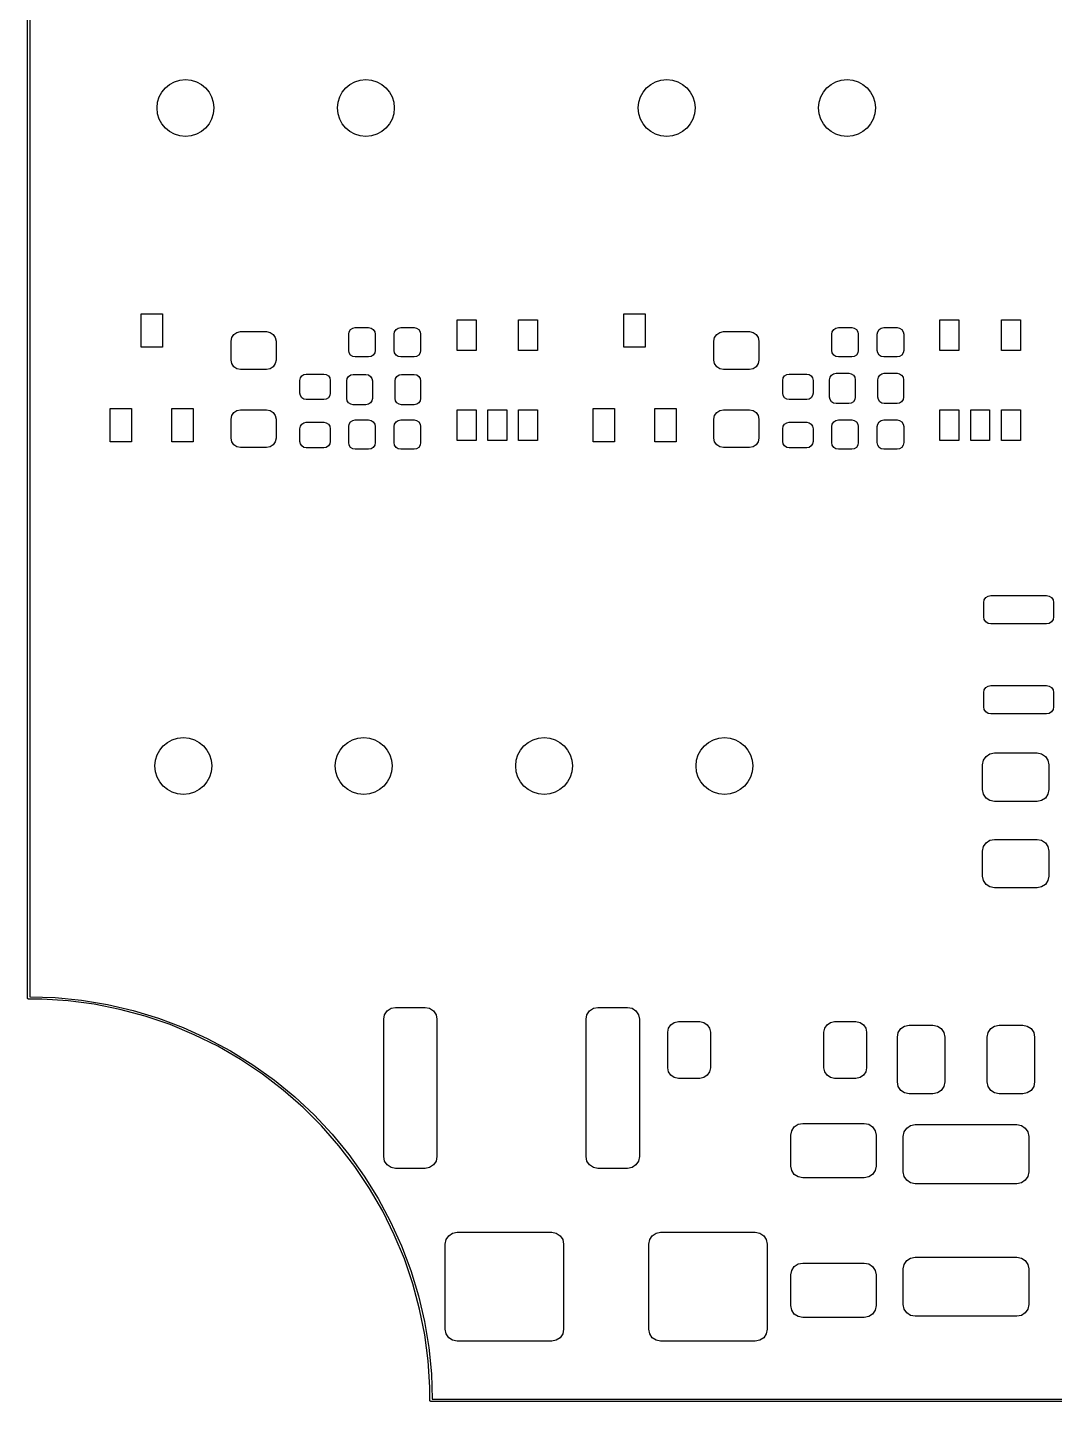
# Model space of a CAD drawing. Extents: x 89 to 178, y -115 to -57.
# Drawn here: x 88.97 to 110.67, y -115.02 to -86 of the extents above; entities that cross this region are included whole.
import ezdxf

# ---------------------------------------------------------------- set-up
doc = ezdxf.new("R2010")
doc.units = 0
doc.layers.add('BLACK', color=7, linetype='CONTINUOUS')

msp = doc.modelspace()

# ---------------------------------------------------------------- linework, layer by layer
at = {"layer": 'BLACK', "linetype": 'CONTINUOUS'}
for p, q in [((88.975, -106.5), (88.975, -65.5)), ((89.025, -65.524181), (89.025, -106.475818)), ((91.375, -92.75), (91.375, -92.05)), ((91.375, -92.05), (91.825, -92.05)), ((91.825, -92.05), (91.825, -92.75)), ((98.05, -92.825), (98.05, -92.175)), ((98.05, -92.175), (98.45, -92.175)), ((98.45, -92.175), (98.45, -92.825)), ((99.35, -92.825), (99.35, -92.175)), ((99.35, -92.175), (99.75, -92.175)), ((99.75, -92.175), (99.75, -92.825)), ((101.575, -92.75), (101.575, -92.05)), ((101.575, -92.05), (102.025, -92.05)), ((102.025, -92.05), (102.025, -92.75)), ((108.25, -92.825), (108.25, -92.175)), ((108.25, -92.175), (108.65, -92.175)), ((108.65, -92.175), (108.65, -92.825)), ((109.55, -92.825), (109.55, -92.175)), ((109.55, -92.175), (109.95, -92.175)), ((109.95, -92.175), (109.95, -92.825)), ((93.275, -92.625), (93.290224, -92.548463)), ((93.290224, -92.548463), (93.333579, -92.483579)), ((93.333579, -92.483579), (93.398463, -92.440224)), ((93.398463, -92.440224), (93.475, -92.425)), ((93.475, -92.425), (94.025, -92.425)), ((94.025, -92.425), (94.101537, -92.440224)), ((94.101537, -92.440224), (94.166421, -92.483579)), ((94.166421, -92.483579), (94.209776, -92.548463)), ((94.209776, -92.548463), (94.225, -92.625)), ((95.76, -92.48), (95.770657, -92.426424)), ((95.76, -92.82), (95.76, -92.48)), ((95.770657, -92.426424), (95.801005, -92.381005)), ((95.801005, -92.381005), (95.846424, -92.350657)), ((95.846424, -92.350657), (95.9, -92.34)), ((95.9, -92.34), (96.18, -92.34)), ((96.18, -92.34), (96.233576, -92.350657)), ((96.233576, -92.350657), (96.278995, -92.381005)), ((96.278995, -92.381005), (96.309343, -92.426424)), ((96.309343, -92.426424), (96.32, -92.48)), ((96.32, -92.48), (96.32, -92.82)), ((96.72, -92.48), (96.730657, -92.426424)), ((96.72, -92.82), (96.72, -92.48)), ((96.730657, -92.426424), (96.761005, -92.381005)), ((96.761005, -92.381005), (96.806424, -92.350657)), ((96.806424, -92.350657), (96.86, -92.34)), ((96.86, -92.34), (97.14, -92.34)), ((97.14, -92.34), (97.193576, -92.350657)), ((97.193576, -92.350657), (97.238995, -92.381005)), ((97.238995, -92.381005), (97.269343, -92.426424)), ((97.269343, -92.426424), (97.28, -92.48)), ((97.28, -92.48), (97.28, -92.82)), ((103.475, -92.625), (103.490224, -92.548463)), ((103.490224, -92.548463), (103.533579, -92.483579)), ((103.533579, -92.483579), (103.598463, -92.440224)), ((103.598463, -92.440224), (103.675, -92.425)), ((103.675, -92.425), (104.225, -92.425)), ((104.225, -92.425), (104.301537, -92.440224)), ((104.301537, -92.440224), (104.366421, -92.483579)), ((104.366421, -92.483579), (104.409776, -92.548463)), ((104.409776, -92.548463), (104.425, -92.625)), ((105.965, -92.48), (105.975657, -92.426424)), ((105.965, -92.82), (105.965, -92.48)), ((105.975657, -92.426424), (106.006005, -92.381005)), ((106.006005, -92.381005), (106.051424, -92.350657)), ((106.051424, -92.350657), (106.105, -92.34)), ((106.105, -92.34), (106.385, -92.34)), ((106.385, -92.34), (106.438576, -92.350657)), ((106.438576, -92.350657), (106.483995, -92.381005)), ((106.483995, -92.381005), (106.514343, -92.426424)), ((106.514343, -92.426424), (106.525, -92.48)), ((106.525, -92.48), (106.525, -92.82)), ((106.925, -92.48), (106.935657, -92.426424)), ((106.925, -92.82), (106.925, -92.48)), ((106.935657, -92.426424), (106.966005, -92.381005)), ((106.966005, -92.381005), (107.011424, -92.350657)), ((107.011424, -92.350657), (107.065, -92.34)), ((107.065, -92.34), (107.345, -92.34)), ((107.345, -92.34), (107.398576, -92.350657)), ((107.398576, -92.350657), (107.443995, -92.381005)), ((107.443995, -92.381005), (107.474343, -92.426424)), ((107.474343, -92.426424), (107.485, -92.48)), ((107.485, -92.48), (107.485, -92.82)), ((91.825, -92.75), (91.375, -92.75)), ((93.275, -93.025), (93.275, -92.625)), ((94.225, -92.625), (94.225, -93.025)), ((95.770657, -92.873576), (95.76, -92.82)), ((95.801005, -92.918995), (95.770657, -92.873576)), ((96.309343, -92.873576), (96.278995, -92.918995)), ((96.32, -92.82), (96.309343, -92.873576)), ((96.730657, -92.873576), (96.72, -92.82)), ((96.761005, -92.918995), (96.730657, -92.873576)), ((97.269343, -92.873576), (97.238995, -92.918995)), ((97.28, -92.82), (97.269343, -92.873576)), ((98.45, -92.825), (98.05, -92.825)), ((99.75, -92.825), (99.35, -92.825)), ((102.025, -92.75), (101.575, -92.75)), ((103.475, -93.025), (103.475, -92.625)), ((104.425, -92.625), (104.425, -93.025)), ((105.975657, -92.873576), (105.965, -92.82)), ((106.006005, -92.918995), (105.975657, -92.873576)), ((106.514343, -92.873576), (106.483995, -92.918995)), ((106.525, -92.82), (106.514343, -92.873576)), ((106.935657, -92.873576), (106.925, -92.82)), ((106.966005, -92.918995), (106.935657, -92.873576)), ((107.474343, -92.873576), (107.443995, -92.918995)), ((107.485, -92.82), (107.474343, -92.873576)), ((108.65, -92.825), (108.25, -92.825)), ((109.95, -92.825), (109.55, -92.825)), ((93.290224, -93.101537), (93.275, -93.025)), ((93.333579, -93.166421), (93.290224, -93.101537)), ((93.398463, -93.209776), (93.333579, -93.166421)), ((94.166421, -93.166421), (94.101537, -93.209776)), ((94.209776, -93.101537), (94.166421, -93.166421)), ((94.225, -93.025), (94.209776, -93.101537)), ((95.846424, -92.949343), (95.801005, -92.918995)), ((95.9, -92.96), (95.846424, -92.949343)), ((96.18, -92.96), (95.9, -92.96)), ((96.233576, -92.949343), (96.18, -92.96)), ((96.278995, -92.918995), (96.233576, -92.949343)), ((96.806424, -92.949343), (96.761005, -92.918995)), ((96.86, -92.96), (96.806424, -92.949343)), ((97.14, -92.96), (96.86, -92.96)), ((97.193576, -92.949343), (97.14, -92.96)), ((97.238995, -92.918995), (97.193576, -92.949343)), ((103.490224, -93.101537), (103.475, -93.025)), ((103.533579, -93.166421), (103.490224, -93.101537)), ((103.598463, -93.209776), (103.533579, -93.166421)), ((104.366421, -93.166421), (104.301537, -93.209776)), ((104.409776, -93.101537), (104.366421, -93.166421)), ((104.425, -93.025), (104.409776, -93.101537)), ((106.051424, -92.949343), (106.006005, -92.918995)), ((106.105, -92.96), (106.051424, -92.949343)), ((106.385, -92.96), (106.105, -92.96)), ((106.438576, -92.949343), (106.385, -92.96)), ((106.483995, -92.918995), (106.438576, -92.949343)), ((107.011424, -92.949343), (106.966005, -92.918995)), ((107.065, -92.96), (107.011424, -92.949343)), ((107.345, -92.96), (107.065, -92.96)), ((107.398576, -92.949343), (107.345, -92.96)), ((107.443995, -92.918995), (107.398576, -92.949343)), ((93.475, -93.225), (93.398463, -93.209776)), ((94.025, -93.225), (93.475, -93.225)), ((94.101537, -93.209776), (94.025, -93.225)), ((94.73, -93.455), (94.740276, -93.403338)), ((94.73, -93.725), (94.73, -93.455)), ((94.740276, -93.403338), (94.769541, -93.359541)), ((94.769541, -93.359541), (94.813338, -93.330276)), ((94.813338, -93.330276), (94.865, -93.32)), ((94.865, -93.32), (95.235, -93.32)), ((95.235, -93.32), (95.286662, -93.330276)), ((95.286662, -93.330276), (95.330459, -93.359541)), ((95.330459, -93.359541), (95.359724, -93.403338)), ((95.359724, -93.403338), (95.37, -93.455)), ((95.37, -93.455), (95.37, -93.725)), ((95.72, -93.465), (95.730276, -93.413338)), ((95.730276, -93.413338), (95.759541, -93.369541)), ((95.759541, -93.369541), (95.803338, -93.340276)), ((95.803338, -93.340276), (95.855, -93.33)), ((95.855, -93.33), (96.125, -93.33)), ((96.125, -93.33), (96.176662, -93.340276)), ((96.176662, -93.340276), (96.220459, -93.369541)), ((96.220459, -93.369541), (96.249724, -93.413338)), ((96.249724, -93.413338), (96.26, -93.465)), ((96.74, -93.465), (96.750276, -93.413338)), ((96.750276, -93.413338), (96.779541, -93.369541)), ((96.779541, -93.369541), (96.823338, -93.340276)), ((96.823338, -93.340276), (96.875, -93.33)), ((96.875, -93.33), (97.145, -93.33)), ((97.145, -93.33), (97.196662, -93.340276)), ((97.196662, -93.340276), (97.240459, -93.369541)), ((97.240459, -93.369541), (97.269724, -93.413338)), ((97.269724, -93.413338), (97.28, -93.465)), ((103.675, -93.225), (103.598463, -93.209776)), ((104.225, -93.225), (103.675, -93.225)), ((104.301537, -93.209776), (104.225, -93.225)), ((104.93, -93.455), (104.940276, -93.403338)), ((104.93, -93.725), (104.93, -93.455)), ((104.940276, -93.403338), (104.969541, -93.359541)), ((104.969541, -93.359541), (105.013338, -93.330276)), ((105.013338, -93.330276), (105.065, -93.32)), ((105.065, -93.32), (105.435, -93.32)), ((105.435, -93.32), (105.486662, -93.330276)), ((105.486662, -93.330276), (105.530459, -93.359541)), ((105.530459, -93.359541), (105.559724, -93.403338)), ((105.559724, -93.403338), (105.57, -93.455)), ((105.57, -93.455), (105.57, -93.725)), ((105.92, -93.44), (105.930276, -93.388338)), ((105.92, -93.81), (105.92, -93.44)), ((105.930276, -93.388338), (105.959541, -93.344541)), ((105.959541, -93.344541), (106.003338, -93.315276)), ((106.003338, -93.315276), (106.055, -93.305)), ((106.055, -93.305), (106.325, -93.305)), ((106.325, -93.305), (106.376662, -93.315276)), ((106.376662, -93.315276), (106.420459, -93.344541)), ((106.420459, -93.344541), (106.449724, -93.388338)), ((106.449724, -93.388338), (106.46, -93.44)), ((106.46, -93.44), (106.46, -93.81)), ((106.94, -93.44), (106.950276, -93.388338)), ((106.94, -93.81), (106.94, -93.44)), ((106.950276, -93.388338), (106.979541, -93.344541)), ((106.979541, -93.344541), (107.023338, -93.315276)), ((107.023338, -93.315276), (107.075, -93.305)), ((107.075, -93.305), (107.345, -93.305)), ((107.345, -93.305), (107.396662, -93.315276)), ((107.396662, -93.315276), (107.440459, -93.344541)), ((107.440459, -93.344541), (107.469724, -93.388338)), ((107.469724, -93.388338), (107.48, -93.44)), ((107.48, -93.44), (107.48, -93.81)), ((94.740276, -93.776662), (94.73, -93.725)), ((95.37, -93.725), (95.359724, -93.776662)), ((95.72, -93.835), (95.72, -93.465)), ((96.26, -93.465), (96.26, -93.835)), ((96.74, -93.835), (96.74, -93.465)), ((97.28, -93.465), (97.28, -93.835)), ((104.940276, -93.776662), (104.93, -93.725)), ((105.57, -93.725), (105.559724, -93.776662)), ((94.769541, -93.820459), (94.740276, -93.776662)), ((94.813338, -93.849724), (94.769541, -93.820459)), ((94.865, -93.86), (94.813338, -93.849724)), ((95.235, -93.86), (94.865, -93.86)), ((95.286662, -93.849724), (95.235, -93.86)), ((95.330459, -93.820459), (95.286662, -93.849724)), ((95.359724, -93.776662), (95.330459, -93.820459)), ((95.730276, -93.886662), (95.72, -93.835)), ((95.759541, -93.930459), (95.730276, -93.886662)), ((95.803338, -93.959724), (95.759541, -93.930459)), ((95.855, -93.97), (95.803338, -93.959724)), ((96.125, -93.97), (95.855, -93.97)), ((96.176662, -93.959724), (96.125, -93.97)), ((96.220459, -93.930459), (96.176662, -93.959724)), ((96.249724, -93.886662), (96.220459, -93.930459)), ((96.26, -93.835), (96.249724, -93.886662)), ((96.750276, -93.886662), (96.74, -93.835)), ((96.779541, -93.930459), (96.750276, -93.886662)), ((96.823338, -93.959724), (96.779541, -93.930459)), ((96.875, -93.97), (96.823338, -93.959724)), ((97.145, -93.97), (96.875, -93.97)), ((97.196662, -93.959724), (97.145, -93.97)), ((97.240459, -93.930459), (97.196662, -93.959724)), ((97.269724, -93.886662), (97.240459, -93.930459)), ((97.28, -93.835), (97.269724, -93.886662)), ((104.969541, -93.820459), (104.940276, -93.776662)), ((105.013338, -93.849724), (104.969541, -93.820459)), ((105.065, -93.86), (105.013338, -93.849724)), ((105.435, -93.86), (105.065, -93.86)), ((105.486662, -93.849724), (105.435, -93.86)), ((105.530459, -93.820459), (105.486662, -93.849724)), ((105.559724, -93.776662), (105.530459, -93.820459)), ((105.930276, -93.861662), (105.92, -93.81)), ((105.959541, -93.905459), (105.930276, -93.861662)), ((106.003338, -93.934724), (105.959541, -93.905459)), ((106.055, -93.945), (106.003338, -93.934724)), ((106.325, -93.945), (106.055, -93.945)), ((106.376662, -93.934724), (106.325, -93.945)), ((106.420459, -93.905459), (106.376662, -93.934724)), ((106.449724, -93.861662), (106.420459, -93.905459)), ((106.46, -93.81), (106.449724, -93.861662)), ((106.950276, -93.861662), (106.94, -93.81)), ((106.979541, -93.905459), (106.950276, -93.861662)), ((107.023338, -93.934724), (106.979541, -93.905459)), ((107.075, -93.945), (107.023338, -93.934724)), ((107.345, -93.945), (107.075, -93.945)), ((107.396662, -93.934724), (107.345, -93.945)), ((107.440459, -93.905459), (107.396662, -93.934724)), ((107.469724, -93.861662), (107.440459, -93.905459)), ((107.48, -93.81), (107.469724, -93.861662)), ((90.725, -94.75), (90.725, -94.05)), ((90.725, -94.05), (91.175, -94.05)), ((91.175, -94.05), (91.175, -94.75)), ((92.025, -94.75), (92.025, -94.05)), ((92.025, -94.05), (92.475, -94.05)), ((92.475, -94.05), (92.475, -94.75)), ((93.275, -94.275), (93.290224, -94.198463)), ((93.275, -94.675), (93.275, -94.275)), ((93.290224, -94.198463), (93.333579, -94.133579)), ((93.333579, -94.133579), (93.398463, -94.090224)), ((93.398463, -94.090224), (93.475, -94.075)), ((93.475, -94.075), (94.025, -94.075)), ((94.025, -94.075), (94.101537, -94.090224)), ((94.101537, -94.090224), (94.166421, -94.133579)), ((94.166421, -94.133579), (94.209776, -94.198463)), ((94.209776, -94.198463), (94.225, -94.275)), ((94.225, -94.275), (94.225, -94.675)), ((95.770657, -94.376424), (95.801005, -94.331005)), ((95.801005, -94.331005), (95.846424, -94.300657)), ((95.846424, -94.300657), (95.9, -94.29)), ((95.9, -94.29), (96.18, -94.29)), ((96.18, -94.29), (96.233576, -94.300657)), ((96.233576, -94.300657), (96.278995, -94.331005)), ((96.278995, -94.331005), (96.309343, -94.376424)), ((96.730657, -94.376424), (96.761005, -94.331005)), ((96.761005, -94.331005), (96.806424, -94.300657)), ((96.806424, -94.300657), (96.86, -94.29)), ((96.86, -94.29), (97.14, -94.29)), ((97.14, -94.29), (97.193576, -94.300657)), ((97.193576, -94.300657), (97.238995, -94.331005)), ((97.238995, -94.331005), (97.269343, -94.376424)), ((98.05, -94.725), (98.05, -94.075)), ((98.05, -94.075), (98.45, -94.075)), ((98.45, -94.075), (98.45, -94.725)), ((98.7, -94.725), (98.7, -94.075)), ((98.7, -94.075), (99.1, -94.075)), ((99.1, -94.075), (99.1, -94.725)), ((99.35, -94.725), (99.35, -94.075)), ((99.35, -94.075), (99.75, -94.075)), ((99.75, -94.075), (99.75, -94.725)), ((100.925, -94.75), (100.925, -94.05)), ((100.925, -94.05), (101.375, -94.05)), ((101.375, -94.05), (101.375, -94.75)), ((102.225, -94.75), (102.225, -94.05)), ((102.225, -94.05), (102.675, -94.05)), ((102.675, -94.05), (102.675, -94.75)), ((103.475, -94.275), (103.490224, -94.198463)), ((103.475, -94.675), (103.475, -94.275)), ((103.490224, -94.198463), (103.533579, -94.133579)), ((103.533579, -94.133579), (103.598463, -94.090224)), ((103.598463, -94.090224), (103.675, -94.075)), ((103.675, -94.075), (104.225, -94.075)), ((104.225, -94.075), (104.301537, -94.090224)), ((104.301537, -94.090224), (104.366421, -94.133579)), ((104.366421, -94.133579), (104.409776, -94.198463)), ((104.409776, -94.198463), (104.425, -94.275)), ((104.425, -94.275), (104.425, -94.675)), ((105.975657, -94.376424), (106.006005, -94.331005)), ((106.006005, -94.331005), (106.051424, -94.300657)), ((106.051424, -94.300657), (106.105, -94.29)), ((106.105, -94.29), (106.385, -94.29)), ((106.385, -94.29), (106.438576, -94.300657)), ((106.438576, -94.300657), (106.483995, -94.331005)), ((106.483995, -94.331005), (106.514343, -94.376424)), ((106.935657, -94.376424), (106.966005, -94.331005)), ((106.966005, -94.331005), (107.011424, -94.300657)), ((107.011424, -94.300657), (107.065, -94.29)), ((107.065, -94.29), (107.345, -94.29)), ((107.345, -94.29), (107.398576, -94.300657)), ((107.398576, -94.300657), (107.443995, -94.331005)), ((107.443995, -94.331005), (107.474343, -94.376424)), ((108.25, -94.725), (108.25, -94.075)), ((108.25, -94.075), (108.65, -94.075)), ((108.65, -94.075), (108.65, -94.725)), ((108.9, -94.725), (108.9, -94.075)), ((108.9, -94.075), (109.3, -94.075)), ((109.3, -94.075), (109.3, -94.725)), ((109.55, -94.725), (109.55, -94.075)), ((109.55, -94.075), (109.95, -94.075)), ((109.95, -94.075), (109.95, -94.725)), ((94.73, -94.475), (94.740276, -94.423338)), ((94.73, -94.745), (94.73, -94.475)), ((94.740276, -94.423338), (94.769541, -94.379541)), ((94.769541, -94.379541), (94.813338, -94.350276)), ((94.813338, -94.350276), (94.865, -94.34)), ((94.865, -94.34), (95.235, -94.34)), ((95.235, -94.34), (95.286662, -94.350276)), ((95.286662, -94.350276), (95.330459, -94.379541)), ((95.330459, -94.379541), (95.359724, -94.423338)), ((95.359724, -94.423338), (95.37, -94.475)), ((95.37, -94.475), (95.37, -94.745)), ((95.76, -94.43), (95.770657, -94.376424)), ((95.76, -94.77), (95.76, -94.43)), ((96.309343, -94.376424), (96.32, -94.43)), ((96.32, -94.43), (96.32, -94.77)), ((96.72, -94.43), (96.730657, -94.376424)), ((96.72, -94.77), (96.72, -94.43)), ((97.269343, -94.376424), (97.28, -94.43)), ((97.28, -94.43), (97.28, -94.77)), ((104.93, -94.475), (104.940276, -94.423338)), ((104.93, -94.745), (104.93, -94.475)), ((104.940276, -94.423338), (104.969541, -94.379541)), ((104.969541, -94.379541), (105.013338, -94.350276)), ((105.013338, -94.350276), (105.065, -94.34)), ((105.065, -94.34), (105.435, -94.34)), ((105.435, -94.34), (105.486662, -94.350276)), ((105.486662, -94.350276), (105.530459, -94.379541)), ((105.530459, -94.379541), (105.559724, -94.423338)), ((105.559724, -94.423338), (105.57, -94.475)), ((105.57, -94.475), (105.57, -94.745)), ((105.965, -94.43), (105.975657, -94.376424)), ((105.965, -94.77), (105.965, -94.43)), ((106.514343, -94.376424), (106.525, -94.43)), ((106.525, -94.43), (106.525, -94.77)), ((106.925, -94.43), (106.935657, -94.376424)), ((106.925, -94.77), (106.925, -94.43)), ((107.474343, -94.376424), (107.485, -94.43)), ((107.485, -94.43), (107.485, -94.77)), ((91.175, -94.75), (90.725, -94.75)), ((92.475, -94.75), (92.025, -94.75)), ((93.290224, -94.751537), (93.275, -94.675)), ((93.333579, -94.816421), (93.290224, -94.751537)), ((93.398463, -94.859776), (93.333579, -94.816421)), ((93.475, -94.875), (93.398463, -94.859776)), ((94.025, -94.875), (93.475, -94.875)), ((94.101537, -94.859776), (94.025, -94.875)), ((94.166421, -94.816421), (94.101537, -94.859776)), ((94.209776, -94.751537), (94.166421, -94.816421)), ((94.225, -94.675), (94.209776, -94.751537)), ((94.740276, -94.796662), (94.73, -94.745)), ((94.769541, -94.840459), (94.740276, -94.796662)), ((94.813338, -94.869724), (94.769541, -94.840459)), ((94.865, -94.88), (94.813338, -94.869724)), ((95.235, -94.88), (94.865, -94.88)), ((95.286662, -94.869724), (95.235, -94.88)), ((95.330459, -94.840459), (95.286662, -94.869724)), ((95.359724, -94.796662), (95.330459, -94.840459)), ((95.37, -94.745), (95.359724, -94.796662)), ((95.770657, -94.823576), (95.76, -94.77)), ((95.801005, -94.868995), (95.770657, -94.823576)), ((95.846424, -94.899343), (95.801005, -94.868995)), ((95.9, -94.91), (95.846424, -94.899343)), ((96.18, -94.91), (95.9, -94.91)), ((96.233576, -94.899343), (96.18, -94.91)), ((96.278995, -94.868995), (96.233576, -94.899343)), ((96.309343, -94.823576), (96.278995, -94.868995)), ((96.32, -94.77), (96.309343, -94.823576)), ((96.730657, -94.823576), (96.72, -94.77)), ((96.761005, -94.868995), (96.730657, -94.823576)), ((96.806424, -94.899343), (96.761005, -94.868995)), ((96.86, -94.91), (96.806424, -94.899343)), ((97.14, -94.91), (96.86, -94.91)), ((97.193576, -94.899343), (97.14, -94.91)), ((97.238995, -94.868995), (97.193576, -94.899343)), ((97.269343, -94.823576), (97.238995, -94.868995)), ((97.28, -94.77), (97.269343, -94.823576)), ((98.45, -94.725), (98.05, -94.725)), ((99.1, -94.725), (98.7, -94.725)), ((99.75, -94.725), (99.35, -94.725)), ((101.375, -94.75), (100.925, -94.75)), ((102.675, -94.75), (102.225, -94.75)), ((103.490224, -94.751537), (103.475, -94.675)), ((103.533579, -94.816421), (103.490224, -94.751537)), ((103.598463, -94.859776), (103.533579, -94.816421)), ((103.675, -94.875), (103.598463, -94.859776)), ((104.225, -94.875), (103.675, -94.875)), ((104.301537, -94.859776), (104.225, -94.875)), ((104.366421, -94.816421), (104.301537, -94.859776)), ((104.409776, -94.751537), (104.366421, -94.816421)), ((104.425, -94.675), (104.409776, -94.751537)), ((104.940276, -94.796662), (104.93, -94.745)), ((104.969541, -94.840459), (104.940276, -94.796662)), ((105.013338, -94.869724), (104.969541, -94.840459)), ((105.065, -94.88), (105.013338, -94.869724)), ((105.435, -94.88), (105.065, -94.88)), ((105.486662, -94.869724), (105.435, -94.88)), ((105.530459, -94.840459), (105.486662, -94.869724)), ((105.559724, -94.796662), (105.530459, -94.840459)), ((105.57, -94.745), (105.559724, -94.796662)), ((105.975657, -94.823576), (105.965, -94.77)), ((106.006005, -94.868995), (105.975657, -94.823576)), ((106.051424, -94.899343), (106.006005, -94.868995)), ((106.105, -94.91), (106.051424, -94.899343)), ((106.385, -94.91), (106.105, -94.91)), ((106.438576, -94.899343), (106.385, -94.91)), ((106.483995, -94.868995), (106.438576, -94.899343)), ((106.514343, -94.823576), (106.483995, -94.868995)), ((106.525, -94.77), (106.514343, -94.823576)), ((106.935657, -94.823576), (106.925, -94.77)), ((106.966005, -94.868995), (106.935657, -94.823576)), ((107.011424, -94.899343), (106.966005, -94.868995)), ((107.065, -94.91), (107.011424, -94.899343)), ((107.345, -94.91), (107.065, -94.91)), ((107.398576, -94.899343), (107.345, -94.91)), ((107.443995, -94.868995), (107.398576, -94.899343)), ((107.474343, -94.823576), (107.443995, -94.868995)), ((107.485, -94.77), (107.474343, -94.823576)), ((108.65, -94.725), (108.25, -94.725)), ((109.3, -94.725), (108.9, -94.725)), ((109.95, -94.725), (109.55, -94.725)), ((109.175, -98.15), (109.186418, -98.092597)), ((109.186418, -98.092597), (109.218934, -98.043934)), ((109.218934, -98.043934), (109.267597, -98.011418)), ((109.267597, -98.011418), (109.325, -98)), ((109.325, -98), (110.5, -98)), ((110.5, -98), (110.557403, -98.011418)), ((110.557403, -98.011418), (110.606066, -98.043934)), ((110.606066, -98.043934), (110.638582, -98.092597)), ((110.638582, -98.092597), (110.65, -98.15)), ((109.175, -98.45), (109.175, -98.15)), ((110.65, -98.15), (110.65, -98.45)), ((109.186418, -98.507403), (109.175, -98.45)), ((109.218934, -98.556066), (109.186418, -98.507403)), ((109.267597, -98.588582), (109.218934, -98.556066)), ((109.325, -98.6), (109.267597, -98.588582)), ((110.5, -98.6), (109.325, -98.6)), ((110.557403, -98.588582), (110.5, -98.6)), ((110.606066, -98.556066), (110.557403, -98.588582)), ((110.638582, -98.507403), (110.606066, -98.556066)), ((110.65, -98.45), (110.638582, -98.507403)), ((109.175, -100.05), (109.186418, -99.992597)), ((109.175, -100.35), (109.175, -100.05)), ((109.186418, -99.992597), (109.218934, -99.943934)), ((109.218934, -99.943934), (109.267597, -99.911418)), ((109.267597, -99.911418), (109.325, -99.9)), ((109.325, -99.9), (110.5, -99.9)), ((110.5, -99.9), (110.557403, -99.911418)), ((110.557403, -99.911418), (110.606066, -99.943934)), ((110.606066, -99.943934), (110.638582, -99.992597)), ((110.638582, -99.992597), (110.65, -100.05)), ((110.65, -100.05), (110.65, -100.35)), ((109.186418, -100.407403), (109.175, -100.35)), ((109.218934, -100.456066), (109.186418, -100.407403)), ((110.638582, -100.407403), (110.606066, -100.456066)), ((110.65, -100.35), (110.638582, -100.407403)), ((109.267597, -100.488582), (109.218934, -100.456066)), ((109.325, -100.5), (109.267597, -100.488582)), ((110.5, -100.5), (109.325, -100.5)), ((110.557403, -100.488582), (110.5, -100.5)), ((110.606066, -100.456066), (110.557403, -100.488582)), ((109.15, -101.575), (109.16903, -101.479329)), ((109.15, -102.1), (109.15, -101.575)), ((109.16903, -101.479329), (109.223223, -101.398223)), ((109.223223, -101.398223), (109.304329, -101.34403)), ((109.304329, -101.34403), (109.4, -101.325)), ((109.4, -101.325), (110.3, -101.325)), ((110.3, -101.325), (110.395671, -101.34403)), ((110.395671, -101.34403), (110.476777, -101.398223)), ((110.476777, -101.398223), (110.53097, -101.479329)), ((110.53097, -101.479329), (110.55, -101.575)), ((110.55, -101.575), (110.55, -102.1)), ((109.16903, -102.195671), (109.15, -102.1)), ((110.55, -102.1), (110.53097, -102.195671)), ((109.223223, -102.276777), (109.16903, -102.195671)), ((109.304329, -102.33097), (109.223223, -102.276777)), ((109.4, -102.35), (109.304329, -102.33097)), ((110.3, -102.35), (109.4, -102.35)), ((110.395671, -102.33097), (110.3, -102.35)), ((110.476777, -102.276777), (110.395671, -102.33097)), ((110.53097, -102.195671), (110.476777, -102.276777)), ((109.15, -103.4), (109.16903, -103.304329)), ((109.16903, -103.304329), (109.223223, -103.223223)), ((109.223223, -103.223223), (109.304329, -103.16903)), ((109.304329, -103.16903), (109.4, -103.15)), ((109.4, -103.15), (110.3, -103.15)), ((110.3, -103.15), (110.395671, -103.16903)), ((110.395671, -103.16903), (110.476777, -103.223223)), ((110.476777, -103.223223), (110.53097, -103.304329)), ((110.53097, -103.304329), (110.55, -103.4)), ((109.15, -103.925), (109.15, -103.4)), ((110.55, -103.4), (110.55, -103.925)), ((109.16903, -104.020671), (109.15, -103.925)), ((109.223223, -104.101777), (109.16903, -104.020671)), ((109.304329, -104.15597), (109.223223, -104.101777)), ((109.4, -104.175), (109.304329, -104.15597)), ((110.3, -104.175), (109.4, -104.175)), ((110.395671, -104.15597), (110.3, -104.175)), ((110.476777, -104.101777), (110.395671, -104.15597)), ((110.53097, -104.020671), (110.476777, -104.101777)), ((110.55, -103.925), (110.53097, -104.020671)), ((88.976224, -106.506153), (88.975, -106.5)), ((88.976224, -106.507725), (88.976224, -106.506153)), ((88.976654, -106.508317), (88.976224, -106.507725)), ((88.976903, -106.509567), (88.976654, -106.508317)), ((88.979312, -106.511976), (88.976903, -106.509567)), ((88.985305, -106.520225), (88.979312, -106.511976)), ((88.988646, -106.52131), (88.985305, -106.520225)), ((88.990433, -106.523097), (88.988646, -106.52131)), ((89.025, -106.475818), (89.557562, -106.493253)), ((89.557562, -106.493253), (90.112736, -106.547933)), ((88.994144, -106.523097), (88.990433, -106.523097)), ((89, -106.525), (88.994144, -106.523097)), ((89.277443, -106.525), (89, -106.525)), ((89.83114, -106.561291), (89.277443, -106.525)), ((90.381279, -106.633718), (89.83114, -106.561291)), ((90.112736, -106.547933), (90.663145, -106.638805)), ((90.925502, -106.741971), (90.381279, -106.633718)), ((90.663145, -106.638805), (91.206432, -106.765482)), ((91.461481, -106.885586), (90.925502, -106.741971)), ((91.206432, -106.765482), (91.740271, -106.927421)), ((96.51903, -106.854329), (96.573223, -106.773223)), ((96.573223, -106.773223), (96.654329, -106.71903)), ((96.654329, -106.71903), (96.75, -106.7)), ((96.75, -106.7), (97.375, -106.7)), ((97.375, -106.7), (97.470671, -106.71903)), ((97.470671, -106.71903), (97.551777, -106.773223)), ((97.551777, -106.773223), (97.60597, -106.854329)), ((100.79403, -106.854329), (100.848223, -106.773223)), ((100.848223, -106.773223), (100.929329, -106.71903)), ((100.929329, -106.71903), (101.025, -106.7)), ((101.025, -106.7), (101.65, -106.7)), ((101.65, -106.7), (101.745671, -106.71903)), ((101.745671, -106.71903), (101.826777, -106.773223)), ((101.826777, -106.773223), (101.88097, -106.854329)), ((91.986918, -107.063948), (91.461481, -106.885586)), ((91.740271, -106.927421), (92.262376, -107.123927)), ((92.499566, -107.276294), (91.986918, -107.063948)), ((96.5, -106.95), (96.51903, -106.854329)), ((96.5, -109.85), (96.5, -106.95)), ((97.60597, -106.854329), (97.625, -106.95)), ((97.625, -106.95), (97.625, -109.85)), ((100.775, -106.95), (100.79403, -106.854329)), ((100.775, -109.85), (100.775, -106.95)), ((101.88097, -106.854329), (101.9, -106.95)), ((101.9, -106.95), (101.9, -109.85)), ((102.517127, -107.138896), (102.565901, -107.065901)), ((102.565901, -107.065901), (102.638896, -107.017127)), ((102.638896, -107.017127), (102.725, -107)), ((102.725, -107), (103.175, -107)), ((103.175, -107), (103.261104, -107.017127)), ((103.261104, -107.017127), (103.334099, -107.065901)), ((103.334099, -107.065901), (103.382873, -107.138896)), ((105.817127, -107.138896), (105.865901, -107.065901)), ((105.865901, -107.065901), (105.938896, -107.017127)), ((105.938896, -107.017127), (106.025, -107)), ((106.025, -107), (106.475, -107)), ((106.475, -107), (106.561104, -107.017127)), ((106.561104, -107.017127), (106.634099, -107.065901)), ((106.634099, -107.065901), (106.682873, -107.138896)), ((107.423223, -107.148223), (107.504329, -107.09403)), ((107.504329, -107.09403), (107.6, -107.075)), ((107.6, -107.075), (108.1, -107.075)), ((108.1, -107.075), (108.195671, -107.09403)), ((108.195671, -107.09403), (108.276777, -107.148223)), ((109.323223, -107.148223), (109.404329, -107.09403)), ((109.404329, -107.09403), (109.5, -107.075)), ((109.5, -107.075), (110, -107.075)), ((110, -107.075), (110.095671, -107.09403)), ((110.095671, -107.09403), (110.176777, -107.148223)), ((92.262376, -107.123927), (92.770511, -107.35416)), ((92.997227, -107.521713), (92.499566, -107.276294)), ((92.770511, -107.35416), (93.2625, -107.617133)), ((102.5, -107.225), (102.517127, -107.138896)), ((102.5, -107.975), (102.5, -107.225)), ((103.382873, -107.138896), (103.4, -107.225)), ((103.4, -107.225), (103.4, -107.975)), ((105.8, -107.225), (105.817127, -107.138896)), ((105.8, -107.975), (105.8, -107.225)), ((106.682873, -107.138896), (106.7, -107.225)), ((106.7, -107.225), (106.7, -107.975)), ((107.35, -107.325), (107.36903, -107.229329)), ((107.35, -108.275), (107.35, -107.325)), ((107.36903, -107.229329), (107.423223, -107.148223)), ((108.276777, -107.148223), (108.33097, -107.229329)), ((108.33097, -107.229329), (108.35, -107.325)), ((108.35, -107.325), (108.35, -108.275)), ((109.25, -107.325), (109.26903, -107.229329)), ((109.25, -108.275), (109.25, -107.325)), ((109.26903, -107.229329), (109.323223, -107.148223)), ((110.176777, -107.148223), (110.23097, -107.229329)), ((110.23097, -107.229329), (110.25, -107.325)), ((110.25, -107.325), (110.25, -108.275)), ((93.477772, -107.799156), (92.997227, -107.521713)), ((93.2625, -107.617133), (93.736236, -107.911722)), ((93.939143, -108.107434), (93.477772, -107.799156)), ((93.736236, -107.911722), (94.189691, -108.236663)), ((94.379363, -108.445227), (93.939143, -108.107434)), ((94.189691, -108.236663), (94.620923, -108.590566)), ((102.517127, -108.061104), (102.5, -107.975)), ((102.565901, -108.134099), (102.517127, -108.061104)), ((102.638896, -108.182873), (102.565901, -108.134099)), ((102.725, -108.2), (102.638896, -108.182873)), ((103.175, -108.2), (102.725, -108.2)), ((103.261104, -108.182873), (103.175, -108.2)), ((103.334099, -108.134099), (103.261104, -108.182873)), ((103.382873, -108.061104), (103.334099, -108.134099)), ((103.4, -107.975), (103.382873, -108.061104)), ((105.817127, -108.061104), (105.8, -107.975)), ((105.865901, -108.134099), (105.817127, -108.061104)), ((105.938896, -108.182873), (105.865901, -108.134099)), ((106.025, -108.2), (105.938896, -108.182873)), ((106.475, -108.2), (106.025, -108.2)), ((106.561104, -108.182873), (106.475, -108.2)), ((106.634099, -108.134099), (106.561104, -108.182873)), ((106.682873, -108.061104), (106.634099, -108.134099)), ((106.7, -107.975), (106.682873, -108.061104)), ((94.796548, -108.811088), (94.379363, -108.445227)), ((107.36903, -108.370671), (107.35, -108.275)), ((107.423223, -108.451777), (107.36903, -108.370671)), ((107.504329, -108.50597), (107.423223, -108.451777)), ((107.6, -108.525), (107.504329, -108.50597)), ((108.1, -108.525), (107.6, -108.525)), ((108.195671, -108.50597), (108.1, -108.525)), ((108.276777, -108.451777), (108.195671, -108.50597)), ((108.33097, -108.370671), (108.276777, -108.451777)), ((108.35, -108.275), (108.33097, -108.370671)), ((109.26903, -108.370671), (109.25, -108.275)), ((109.323223, -108.451777), (109.26903, -108.370671)), ((109.404329, -108.50597), (109.323223, -108.451777)), ((109.5, -108.525), (109.404329, -108.50597)), ((110, -108.525), (109.5, -108.525)), ((110.095671, -108.50597), (110, -108.525)), ((110.176777, -108.451777), (110.095671, -108.50597)), ((110.23097, -108.370671), (110.176777, -108.451777)), ((110.25, -108.275), (110.23097, -108.370671)), ((94.620923, -108.590566), (95.028085, -108.971915)), ((95.188912, -109.203452), (94.796548, -108.811088)), ((95.028085, -108.971915), (95.409434, -109.379077)), ((95.554773, -109.620637), (95.188912, -109.203452)), ((95.409434, -109.379077), (95.763337, -109.810309)), ((105.1, -109.4), (105.11903, -109.304329)), ((105.1, -110.05), (105.1, -109.4)), ((105.11903, -109.304329), (105.173223, -109.223223)), ((105.173223, -109.223223), (105.254329, -109.16903)), ((105.254329, -109.16903), (105.35, -109.15)), ((105.35, -109.15), (106.65, -109.15)), ((106.65, -109.15), (106.745671, -109.16903)), ((106.745671, -109.16903), (106.826777, -109.223223)), ((106.826777, -109.223223), (106.88097, -109.304329)), ((106.88097, -109.304329), (106.9, -109.4)), ((106.9, -109.4), (106.9, -110.05)), ((107.475, -109.425), (107.49403, -109.329329)), ((107.49403, -109.329329), (107.548223, -109.248223)), ((107.548223, -109.248223), (107.629329, -109.19403)), ((107.629329, -109.19403), (107.725, -109.175)), ((107.725, -109.175), (109.875, -109.175)), ((109.875, -109.175), (109.970671, -109.19403)), ((109.970671, -109.19403), (110.051777, -109.248223)), ((110.051777, -109.248223), (110.10597, -109.329329)), ((110.10597, -109.329329), (110.125, -109.425)), ((95.892566, -110.060857), (95.554773, -109.620637)), ((107.475, -110.175), (107.475, -109.425)), ((110.125, -109.425), (110.125, -110.175)), ((95.763337, -109.810309), (96.088278, -110.263764)), ((96.51903, -109.945671), (96.5, -109.85)), ((96.573223, -110.026777), (96.51903, -109.945671)), ((97.60597, -109.945671), (97.551777, -110.026777)), ((97.625, -109.85), (97.60597, -109.945671)), ((100.79403, -109.945671), (100.775, -109.85)), ((100.848223, -110.026777), (100.79403, -109.945671)), ((101.88097, -109.945671), (101.826777, -110.026777)), ((101.9, -109.85), (101.88097, -109.945671)), ((96.200844, -110.522228), (95.892566, -110.060857)), ((96.088278, -110.263764), (96.382867, -110.7375)), ((96.654329, -110.08097), (96.573223, -110.026777)), ((96.75, -110.1), (96.654329, -110.08097)), ((97.375, -110.1), (96.75, -110.1)), ((97.470671, -110.08097), (97.375, -110.1)), ((97.551777, -110.026777), (97.470671, -110.08097)), ((100.929329, -110.08097), (100.848223, -110.026777)), ((101.025, -110.1), (100.929329, -110.08097)), ((101.65, -110.1), (101.025, -110.1)), ((101.745671, -110.08097), (101.65, -110.1)), ((101.826777, -110.026777), (101.745671, -110.08097)), ((105.11903, -110.145671), (105.1, -110.05)), ((105.173223, -110.226777), (105.11903, -110.145671)), ((105.254329, -110.28097), (105.173223, -110.226777)), ((105.35, -110.3), (105.254329, -110.28097)), ((106.745671, -110.28097), (106.65, -110.3)), ((106.826777, -110.226777), (106.745671, -110.28097)), ((106.88097, -110.145671), (106.826777, -110.226777)), ((106.9, -110.05), (106.88097, -110.145671)), ((107.49403, -110.270671), (107.475, -110.175)), ((107.548223, -110.351777), (107.49403, -110.270671)), ((110.10597, -110.270671), (110.051777, -110.351777)), ((110.125, -110.175), (110.10597, -110.270671)), ((96.478287, -111.002773), (96.200844, -110.522228)), ((106.65, -110.3), (105.35, -110.3)), ((107.629329, -110.40597), (107.548223, -110.351777)), ((107.725, -110.425), (107.629329, -110.40597)), ((109.875, -110.425), (107.725, -110.425)), ((109.970671, -110.40597), (109.875, -110.425)), ((110.051777, -110.351777), (109.970671, -110.40597)), ((96.382867, -110.7375), (96.64584, -111.229489)), ((96.723706, -111.500434), (96.478287, -111.002773)), ((96.64584, -111.229489), (96.876073, -111.737624)), ((97.954329, -111.46903), (98.05, -111.45)), ((98.05, -111.45), (100.05, -111.45)), ((100.05, -111.45), (100.145671, -111.46903)), ((102.254329, -111.46903), (102.35, -111.45)), ((102.35, -111.45), (104.35, -111.45)), ((104.35, -111.45), (104.445671, -111.46903)), ((96.936052, -112.013082), (96.723706, -111.500434)), ((96.876073, -111.737624), (97.072579, -112.259729)), ((97.8, -111.7), (97.81903, -111.604329)), ((97.8, -113.5), (97.8, -111.7)), ((97.81903, -111.604329), (97.873223, -111.523223)), ((97.873223, -111.523223), (97.954329, -111.46903)), ((100.145671, -111.46903), (100.226777, -111.523223)), ((100.226777, -111.523223), (100.28097, -111.604329)), ((100.28097, -111.604329), (100.3, -111.7)), ((100.3, -111.7), (100.3, -113.5)), ((102.1, -111.7), (102.11903, -111.604329)), ((102.1, -113.5), (102.1, -111.7)), ((102.11903, -111.604329), (102.173223, -111.523223)), ((102.173223, -111.523223), (102.254329, -111.46903)), ((104.445671, -111.46903), (104.526777, -111.523223)), ((104.526777, -111.523223), (104.58097, -111.604329)), ((104.58097, -111.604329), (104.6, -111.7)), ((104.6, -111.7), (104.6, -113.5)), ((97.114414, -112.538519), (96.936052, -112.013082)), ((107.548223, -112.048223), (107.629329, -111.99403)), ((107.629329, -111.99403), (107.725, -111.975)), ((107.725, -111.975), (109.875, -111.975)), ((109.875, -111.975), (109.970671, -111.99403)), ((109.970671, -111.99403), (110.051777, -112.048223)), ((97.072579, -112.259729), (97.234518, -112.793568)), ((105.1, -112.35), (105.11903, -112.254329)), ((105.11903, -112.254329), (105.173223, -112.173223)), ((105.173223, -112.173223), (105.254329, -112.11903)), ((105.254329, -112.11903), (105.35, -112.1)), ((105.35, -112.1), (106.65, -112.1)), ((106.65, -112.1), (106.745671, -112.11903)), ((106.745671, -112.11903), (106.826777, -112.173223)), ((106.826777, -112.173223), (106.88097, -112.254329)), ((106.88097, -112.254329), (106.9, -112.35)), ((107.475, -112.225), (107.49403, -112.129329)), ((107.475, -112.975), (107.475, -112.225)), ((107.49403, -112.129329), (107.548223, -112.048223)), ((110.051777, -112.048223), (110.10597, -112.129329)), ((110.10597, -112.129329), (110.125, -112.225)), ((110.125, -112.225), (110.125, -112.975)), ((97.258029, -113.074498), (97.114414, -112.538519)), ((105.1, -113), (105.1, -112.35)), ((106.9, -112.35), (106.9, -113)), ((97.234518, -112.793568), (97.361195, -113.336855)), ((97.366282, -113.618721), (97.258029, -113.074498)), ((105.11903, -113.095671), (105.1, -113)), ((105.173223, -113.176777), (105.11903, -113.095671)), ((105.254329, -113.23097), (105.173223, -113.176777)), ((106.826777, -113.176777), (106.745671, -113.23097)), ((106.88097, -113.095671), (106.826777, -113.176777)), ((106.9, -113), (106.88097, -113.095671)), ((107.49403, -113.070671), (107.475, -112.975)), ((107.548223, -113.151777), (107.49403, -113.070671)), ((107.629329, -113.20597), (107.548223, -113.151777)), ((110.051777, -113.151777), (109.970671, -113.20597)), ((110.10597, -113.070671), (110.051777, -113.151777)), ((110.125, -112.975), (110.10597, -113.070671)), ((97.361195, -113.336855), (97.452067, -113.887264)), ((105.35, -113.25), (105.254329, -113.23097)), ((106.65, -113.25), (105.35, -113.25)), ((106.745671, -113.23097), (106.65, -113.25)), ((107.725, -113.225), (107.629329, -113.20597)), ((109.875, -113.225), (107.725, -113.225)), ((109.970671, -113.20597), (109.875, -113.225)), ((97.438709, -114.16886), (97.366282, -113.618721)), ((97.81903, -113.595671), (97.8, -113.5)), ((97.873223, -113.676777), (97.81903, -113.595671)), ((97.954329, -113.73097), (97.873223, -113.676777)), ((98.05, -113.75), (97.954329, -113.73097)), ((100.05, -113.75), (98.05, -113.75)), ((100.145671, -113.73097), (100.05, -113.75)), ((100.226777, -113.676777), (100.145671, -113.73097)), ((100.28097, -113.595671), (100.226777, -113.676777)), ((100.3, -113.5), (100.28097, -113.595671)), ((102.11903, -113.595671), (102.1, -113.5)), ((102.173223, -113.676777), (102.11903, -113.595671)), ((102.254329, -113.73097), (102.173223, -113.676777)), ((102.35, -113.75), (102.254329, -113.73097)), ((104.35, -113.75), (102.35, -113.75)), ((104.445671, -113.73097), (104.35, -113.75)), ((104.526777, -113.676777), (104.445671, -113.73097)), ((104.58097, -113.595671), (104.526777, -113.676777)), ((104.6, -113.5), (104.58097, -113.595671)), ((97.452067, -113.887264), (97.506747, -114.442438)), ((97.475, -114.722557), (97.438709, -114.16886)), ((97.506747, -114.442438), (97.524182, -114.975)), ((97.475, -115), (97.475, -114.722557)), ((97.476903, -115.005856), (97.475, -115)), ((97.476903, -115.009567), (97.476903, -115.005856)), ((97.478689, -115.011353), (97.476903, -115.009567)), ((97.479775, -115.014695), (97.478689, -115.011353)), ((97.488023, -115.020687), (97.479775, -115.014695)), ((97.490433, -115.023097), (97.488023, -115.020687)), ((97.491682, -115.023345), (97.490433, -115.023097)), ((97.492275, -115.023776), (97.491682, -115.023345)), ((97.493847, -115.023776), (97.492275, -115.023776)), ((97.5, -115.025), (97.493847, -115.023776)), ((169.5, -115.025), (97.5, -115.025)), ((97.524182, -114.975), (169.475818, -114.975))]:
    msp.add_line(p, q, dxfattribs=at)
at = {"layer": 'BLACK'}
for centre in [(92.3125, -87.7), (92.3125, -87.7), (96.1225, -87.7), (96.1225, -87.7), (102.4775, -87.7), (102.4775, -87.7), (106.2875, -87.7), (106.2875, -87.7), (92.2675, -101.6), (92.2675, -101.6), (96.0775, -101.6), (96.0775, -101.6), (99.8875, -101.6), (99.8875, -101.6), (103.6975, -101.6), (103.6975, -101.6)]:
    msp.add_circle(centre, 0.6, dxfattribs=at)

doc.saveas('drawing.dxf')
